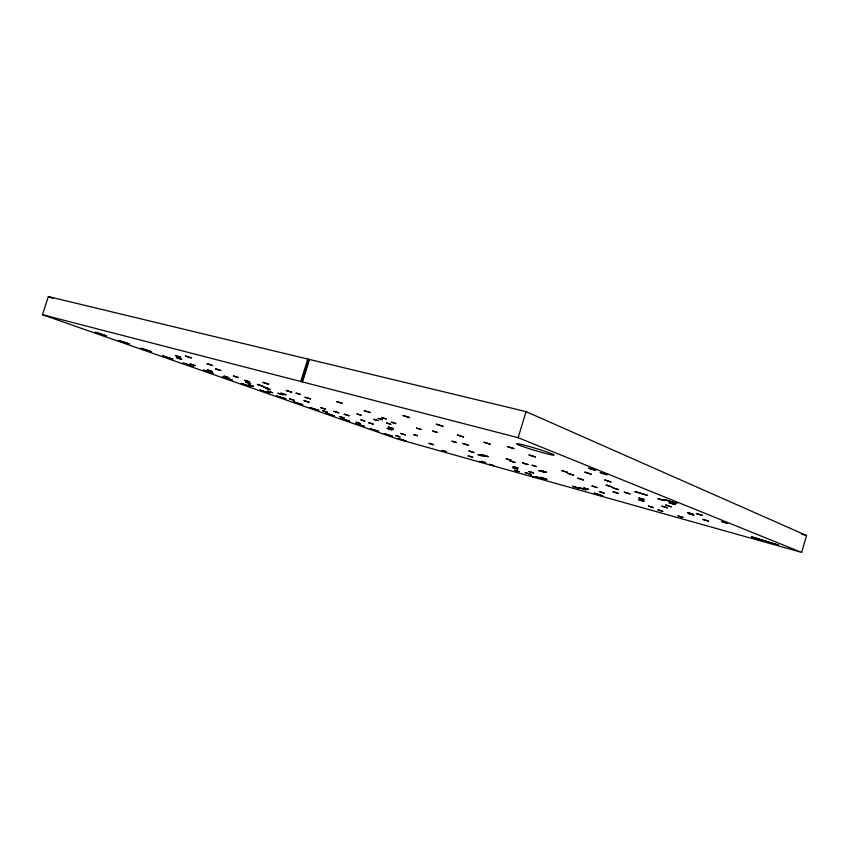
<?xml version="1.0" encoding="UTF-8"?>
<svg xmlns="http://www.w3.org/2000/svg" width="849" height="849" viewBox="0 0 849 849"><rect width="100%" height="100%" fill="white"/><g stroke="black" fill="none" stroke-linecap="round" stroke-linejoin="round"><path stroke-width="1.27" d="M801.636 552.423L806.55 535.528L526.062 411.627L48.361 296.577L42.45 314.703L397.236 438.912L801.636 552.423L518.134 437.702L42.45 314.703M518.134 437.702L526.062 411.627M300.726 381.466L307.773 359.031M302.021 381.806L309.078 359.35M302.467 381.944L309.524 359.488M535.698 476.682L543.88 479.345L535.708 476.714M801.435 534.138L806.55 535.528M480.863 461.824C474.782 460.169 487.337 463.756 481.245 462.1M48.361 296.577L53.328 298.392M278.111 393.267L283.025 394.859L278.111 393.267M280.913 393.193L285.933 394.817L280.913 393.193M286.272 390.466L291.716 392.249L286.272 390.466M285.858 398.807L276.657 396.016L285.858 398.807M289.509 398.818L294.221 400.293L289.509 398.818M296.131 393.14L300.461 394.498L296.131 393.14M293.531 401.853L302.584 404.676L293.531 401.853M305.099 397.236L310.458 398.913L305.099 397.236M304.059 400.707L309.036 402.256L304.059 400.707M309.874 407.584L318.757 410.364L309.874 407.584M320.88 407.753L325.645 409.239L320.88 407.753M322.875 410.789L327.396 412.2L322.875 410.789M336.533 401.535L342.412 403.381L336.533 401.535M325.708 413.134L334.432 415.861L325.708 413.134M333.88 411.309L338.677 412.816L333.88 411.309M344.163 414.195L348.992 415.702L344.163 414.195M339.738 416.594L344.185 417.984L339.738 416.594M341.043 418.525L349.618 421.2L341.043 418.525M364.253 410.672L370.058 412.497L364.253 410.672M357.026 413.93L361.165 415.225L357.026 413.93M360.984 419.862L364.752 421.04L360.984 419.862M356.134 422.24L360.517 423.609L356.134 422.24M373.878 419.321L377.996 420.616L373.878 419.321M378.092 418.366L382.39 419.714L378.092 418.366M381.732 417.528L386.178 418.928L381.732 417.528M355.911 423.736L364.348 426.368L355.911 423.736M368.53 422.653L373.242 424.129L368.53 422.653M403.137 415.564L409.621 417.602L403.137 415.564M386.688 423.004L390.816 424.298L386.688 423.004M391.485 422.208L395.793 423.555L391.485 422.208M370.334 428.798L378.622 431.388L370.334 428.798M388.492 427.047L393.374 428.575L388.492 427.047M389.585 427.928L393.384 429.116L389.585 427.928M387.176 428.374L391.877 429.849L387.176 428.374M436.354 424.192L442.987 426.283L436.354 424.192M416.668 428.108L421.115 429.498L416.668 428.108M384.321 433.712L392.482 436.259L384.321 433.712M432.799 431.027L437.394 432.47L432.799 431.027M400.686 433.436L405.291 434.879L400.686 433.436M413.622 434.529L417.485 435.739L413.622 434.529M395.666 435.537L399.911 436.864L395.666 435.537M457.431 435.059L463.607 437.002L457.431 435.059M397.916 438.477L405.939 440.981L397.916 438.477M452.114 441.215L456.359 442.541L452.114 441.215M484.068 442.287L490.319 444.25L484.068 442.287M462.726 443.433L468.224 445.163L462.726 443.433M429.063 443.284L433.542 444.685L429.063 443.284M594.364 493.12L602.673 495.827L594.364 493.12M507.352 446.553L513.878 448.612L507.352 446.553M468.977 450.978L473.901 452.517L468.977 450.978M529.065 454.99L535.401 456.974L529.065 454.99M442.127 450.416L446.287 451.721L442.127 450.416M479.738 454.629L484.62 456.157L479.738 454.629M478.167 454.65L481.977 455.839L478.167 454.65M483.102 455.075L488.037 456.624L483.102 455.075M468.245 455.881L472.649 457.261L468.245 455.881M506.248 458.81L511.512 460.466L506.248 458.81M510.09 460.933L515.258 462.556L510.09 460.933M588.718 468.192L595.52 470.335L588.718 468.192M522.623 462.907L527.972 464.583L522.623 462.907M532.153 465.241L536.409 466.579L532.153 465.241M600.275 472.628L606.993 474.74L600.275 472.628M481.479 461.389L485.734 462.716L481.479 461.389M584.876 472.14L591.169 474.124L584.876 472.14M561.592 470.484L567.365 472.299L561.592 470.484M513.189 466.589L517.89 468.064L513.189 466.589M489.565 464.361L493.768 465.677L489.565 464.361M567.917 473.36L573.595 475.143L567.917 473.36M541.216 470.601L546.363 472.214L541.216 470.601M513.008 467.619L517.603 469.062L513.008 467.619M538.871 470.526L543.954 472.118L538.871 470.526M604.796 480.003L610.909 481.924L604.796 480.003M528.895 471.503L533.586 472.967L528.895 471.503M514.632 470.25L519.004 471.619L514.632 470.25M577.936 478.21L583.422 479.94L577.936 478.21M525.234 472.628L531.474 474.58L525.234 472.628M606.228 485.119L611.874 486.891L606.228 485.119M530.784 476.024L535.072 477.371L530.784 476.024M540.58 477.318L546.82 479.261L540.58 477.318M612.978 487.888L618.55 489.64L612.978 487.888M635.784 491.709L634.776 491.56L647.532 495.402L635.784 491.709M591.997 485.968L597.134 487.581L591.997 485.968M624.365 492.165L629.862 493.885L624.365 492.165M613.042 491.783L618.242 493.418L613.042 491.783M658.113 498.586L657.572 498.501L663.971 500.432L658.113 498.586M665.128 499.7L664.024 499.53L677.046 503.446L665.128 499.7M572.566 486.265L578.912 488.239L572.566 486.265M583.825 487.942L588.527 489.417L583.825 487.942M579.538 487.804L585.959 489.82L579.538 487.804M599.394 491.613L604.201 493.12L599.394 491.613M638.936 497.97L644.295 499.647L638.936 497.97M669.543 502.778L669.001 502.693L675.337 504.593L669.543 502.778M638.724 499.743L643.892 501.366L638.724 499.743M665.775 505.049L671.23 506.768L665.775 505.049M661.933 506.163L667.165 507.808L661.933 506.163M696.371 513.486C697.337 514.335 709.849 517.402 696.371 513.486M648.53 506.1L653.359 507.617L648.53 506.1M688.263 512.785L687.732 512.69L693.622 514.462L688.263 512.785M688.475 513.507L693.771 515.173L688.475 513.507M658.007 509.846L662.761 511.331L658.007 509.846M721.618 521.466C722.255 522.209 735.064 525.372 721.618 521.466M702.93 519.355C704.012 520.172 715.272 522.952 702.93 519.355M678.118 515.937L682.872 517.423L678.118 515.937M754.209 537.481L751.407 536.918L778.618 545.132L754.209 537.481M96.266 332.479L95.173 332.246L106.634 335.96L96.266 332.479M119.529 340.64L118.414 340.396L129.568 344.015L119.529 340.64M185.623 355.986C182.705 355.582 200.385 360.687 185.623 355.986M175.403 355.476C174.905 355.89 187.629 359.307 175.403 355.476M141.921 348.504L140.785 348.249L151.653 351.773L141.921 348.504M207.634 363.86L206.944 363.712L212.781 365.611L207.634 363.86M176.719 357.631C176.21 358.013 188.563 361.345 176.719 357.631M163.486 356.071L162.329 355.805L172.931 359.244L163.486 356.071M215.869 368.901C213.768 368.721 228.392 372.828 215.869 368.901M190.579 364.104L189.964 363.966L195.259 365.686L190.579 364.104M184.275 363.372L183.097 363.096L193.434 366.439L184.275 363.372M263.328 382.411C260.176 381.87 277.145 386.794 263.328 382.411M207.75 370.005L207.135 369.867L212.335 371.544L207.75 370.005M233.517 375.948C231.894 375.905 245.308 379.609 233.517 375.948M204.322 370.408L203.134 370.132L213.226 373.39L204.322 370.408M244.926 380.331C242.941 380.161 257.014 384.077 244.926 380.331M224.136 376.149C222.449 376.033 235.555 379.683 224.136 376.149M257.587 384.427C254.933 383.981 270.237 388.418 257.587 384.427M245.881 382.092C243.928 381.912 257.64 385.733 245.881 382.092M223.68 377.2L222.47 376.914L232.318 380.097L223.68 377.2M263.551 386.868C260.76 386.401 276.127 390.784 263.551 386.868M265.599 388.067C262.755 387.579 278.09 391.962 265.599 388.067M248.842 384.777C246.751 384.491 260.367 388.396 248.842 384.777M242.368 383.759L241.148 383.472L250.773 386.582L242.368 383.759M267.987 391.166C264.984 390.54 280.106 395.008 267.987 391.166M260.42 390.094C255.103 389.054 283.577 397.417 260.42 390.094M519.153 445.141A19.644 1.104 16.8 0 0 551.712 454.915A19.644 1.104 16.8 0 0 534.764 448.102A19.644 1.104 16.8 0 0 519.153 445.141"/></g></svg>
